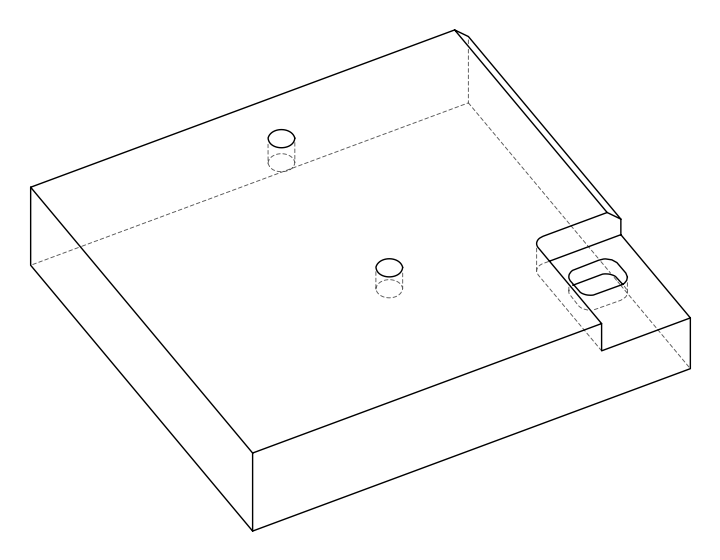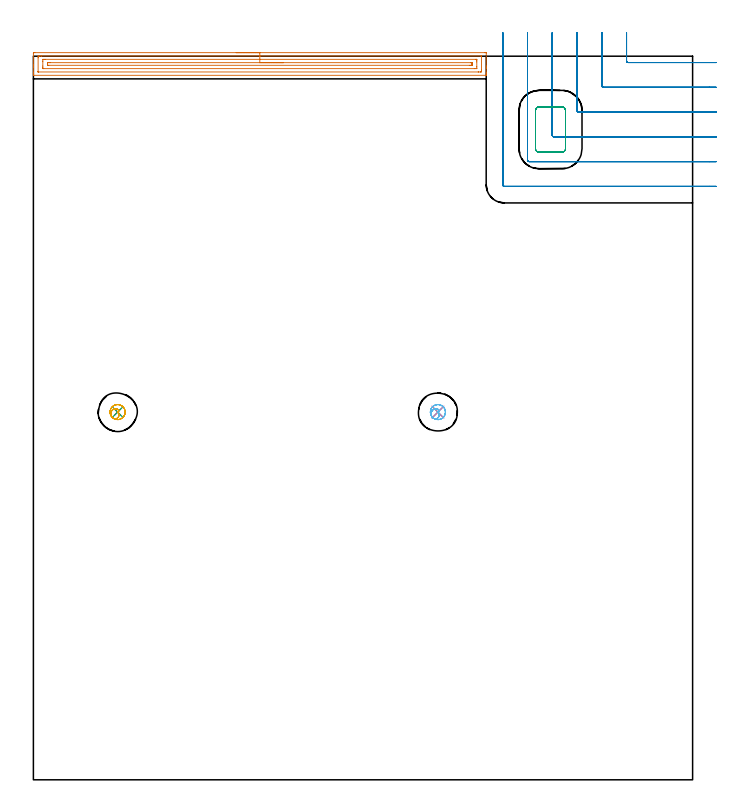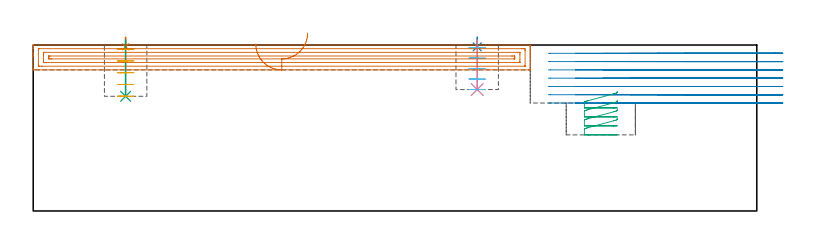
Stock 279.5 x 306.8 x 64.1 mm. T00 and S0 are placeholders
(PLAN: 9 operations, 4 tool changes, 18.5 min)
(1 SPOT_DRILL | STEP1POCKET | NXT0321_9005460120000 | 0.03 min | 4 mm3)
(2 SPOT_DRILL_1 | STEP1POCKET_1 | NXT0321_9005460120000 | 0.03 min | 3 mm3)
(3 DRILL_BLIND_HOLE_INTO_CENTER | STEP1POCKET | NXT0301_128 | 0.09 min | 2110 mm3)
(4 DRILL_BLIND_HOLE_INTO_CENTER_1 | STEP1POCKET_1 | NXT0301_128 | 0.08 min | 1817 mm3)
(5 MILL_ROUGH_BLIND_HOLE_CONTOUR | STEP1POCKET | NXT0201_013 | Spiral | 0.67 min | 2067 mm3)
(6 MILL_ROUGH_BLIND_HOLE_CONTOUR_1 | STEP1POCKET_1 | NXT0201_013 | Spiral | 0.67 min | 1810 mm3)
(7 AREA_MILL | FG_CHAMFER_SURFACE | UGT0205_001 | 6.34 min | 9110 mm3)
(8 MILL_CORNER_NOTCH_RECTANGULAR | CORNER_NOTCH_RECTANGULAR | UGT0201_132 | Follow Part, ap 3.5, ae 75% | 9.66 min | 121376 mm3)
(9 MILL_RECTANGULAR_POCKET | POCKET_RECTANGULAR_STRAIGHT | UGT0201_132 | Follow Part, ap 3.5, ae 75% | 0.91 min | 10144 mm3)
(TOOL NXT0321_9005460120000 | NC Spot Drill, 142deg, 12mm, Carbide, Uncoated | D12 PA142 FL30 Z2)
(TOOL NXT0301_128 | Carbide Drill 12mm [861.1-1200-036A1-GP GC34] | D12 PA150 FL37.4 Z2)
(TOOL NXT0201_013 | ENDMILL 10mm | D10 FL30 Z4)
(TOOL UGT0205_001 | Chamfer Mill 20 x 3 x 45 deg. | D20 FL50 Z2)
(TOOL UGT0201_132 | Carbide End Mill 14.0 | D14 FL30 Z4)
(OP 1 SPOT_DRILL)
G17 G21 G94 G90
T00 M6
G54
G17 G0 G90 X35.7 Y155.9 S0 M3
G43 Z74.1 H0
G94 G81 G98 Z63.394 F250. R67.1
G80
M5
M2
(OP 2 SPOT_DRILL_1)
G17 G21 G94 G90
T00 M6
G54
G17 G0 G90 X171.5 Y155.9 S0 M3
G43 Z74.1 H0
G94 G81 G98 Z63.394 F250. R67.1
G80
M5
M2
(OP 3 DRILL_BLIND_HOLE_INTO_CENTER)
G17 G21 G94 G90
T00 M6
G54
G17 G0 G90 X35.7 Y155.9 S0 M3
G43 Z74.1 H1
G94 G81 G98 Z44.3 F250. R66.1
G80
M5
M2
(OP 4 DRILL_BLIND_HOLE_INTO_CENTER_1)
G17 G21 G94 G90
T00 M6
G54
G17 G0 G90 X171.5 Y155.9 S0 M3
G43 Z74.1 H1
G94 G81 G98 Z46.9 F250. R66.1
G80
M5
M2
(OP 5 MILL_ROUGH_BLIND_HOLE_CONTOUR)
G17 G21 G94 G90
T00 M6
G54
G17 G0 G90 X35.7 Y155.9 S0 M3
G43 Z74.1 H0
Z62.54
G94 G3 X36.152 Y156.611 R0.499 F250.
X35.019 Y157.348 R1.283
X32.965 Y155.92 R2.125
X33.66 Y153.434 R2.263
X38.166 Y153.86 R3.2
X33.66 Y153.434 R-3.2
X35.913 Y153.647 R1.6
X35.7 Y155.9 R1.6
G0 Z57.98
G3 X36.152 Y156.611 R0.499
X35.019 Y157.348 R1.283
X32.965 Y155.92 R2.125
X33.66 Y153.434 R2.263
X38.166 Y153.86 R3.2
X33.66 Y153.434 R-3.2
X35.913 Y153.647 R1.6
X35.7 Y155.9 R1.6
G0 Z53.42
G3 X36.152 Y156.611 R0.499
X35.019 Y157.348 R1.283
X32.965 Y155.92 R2.125
X33.66 Y153.434 R2.263
X38.166 Y153.86 R3.2
X33.66 Y153.434 R-3.2
X35.913 Y153.647 R1.6
X35.7 Y155.9 R1.6
G0 Z48.86
G3 X36.152 Y156.611 R0.499
X35.019 Y157.348 R1.283
X32.965 Y155.92 R2.125
X33.66 Y153.434 R2.263
X38.166 Y153.86 R3.2
X33.66 Y153.434 R-3.2
X35.913 Y153.647 R1.6
X35.7 Y155.9 R1.6
G0 Z44.3
G3 X36.152 Y156.611 R0.499
X35.019 Y157.348 R1.283
X32.965 Y155.92 R2.125
X33.66 Y153.434 R2.263
X38.166 Y153.86 R3.2
X33.66 Y153.434 R-3.2
X35.913 Y153.647 R1.6
X35.7 Y155.9 R1.6
G0 Z74.1
M5
M2
(OP 6 MILL_ROUGH_BLIND_HOLE_CONTOUR_1)
G17 G21 G94 G90
T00 M6
G54
G17 G0 G90 X171.5 Y155.9 S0 M3
G43 Z74.1 H0
Z63.06
G94 G3 X171.952 Y156.611 R0.499 F250.
X170.819 Y157.348 R1.283
X168.765 Y155.92 R2.125
X169.46 Y153.434 R2.263
X173.966 Y153.86 R3.2
X169.46 Y153.434 R-3.2
X171.713 Y153.647 R1.6
X171.5 Y155.9 R1.6
G0 Z59.02
G3 X171.952 Y156.611 R0.499
X170.819 Y157.348 R1.283
X168.765 Y155.92 R2.125
X169.46 Y153.434 R2.263
X173.966 Y153.86 R3.2
X169.46 Y153.434 R-3.2
X171.713 Y153.647 R1.6
X171.5 Y155.9 R1.6
G0 Z54.98
G3 X171.952 Y156.611 R0.499
X170.819 Y157.348 R1.283
X168.765 Y155.92 R2.125
X169.46 Y153.434 R2.263
X173.966 Y153.86 R3.2
X169.46 Y153.434 R-3.2
X171.713 Y153.647 R1.6
X171.5 Y155.9 R1.6
G0 Z50.94
G3 X171.952 Y156.611 R0.499
X170.819 Y157.348 R1.283
X168.765 Y155.92 R2.125
X169.46 Y153.434 R2.263
X173.966 Y153.86 R3.2
X169.46 Y153.434 R-3.2
X171.713 Y153.647 R1.6
X171.5 Y155.9 R1.6
G0 Z46.9
G3 X171.952 Y156.611 R0.499
X170.819 Y157.348 R1.283
X168.765 Y155.92 R2.125
X169.46 Y153.434 R2.263
X173.966 Y153.86 R3.2
X169.46 Y153.434 R-3.2
X171.713 Y153.647 R1.6
X171.5 Y155.9 R1.6
G0 Z74.1
M5
M2
(OP 7 AREA_MILL)
G17 G21 G94 G90
T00 M6
G54
G17 G0 G90 X86. Y308.3 S1061 M3
G43 Z74.1 H0
Z64.5
G94 G1 X86.038 Z63.628 F250.
X86.152 Z62.764
X86.341 Z61.912
X86.603 Z61.08
X86.937 Z60.274
X87.34 Z59.5
X87.808 Z58.764
X88.34 Z58.072
X88.929 Z57.429
X89.572 Z56.84
X90.264 Z56.308
X91. Z55.84
X91.774 Z55.437
X92.58 Z55.103
X93.412 Z54.841
X94.264 Z54.652
X95.128 Z54.538
X96. Z54.5
X191.406
X191.888 Y308.295 Z54.503
X191.99 Y308.291 Z54.506
X192. Y308.185 Z54.612
Y302.622 Z60.173
Y302.035 Z60.762
Y301.743 Z61.054
Y299.987 Z62.808
Y299.402 Z63.397
Y298.971 Z63.828
X191.997 Y298.833 Z63.959
X191.99 Y298.702 Z64.089
X191.852 Y298.7 Z64.1
X0.148
X0.01 Y298.702 Z64.089
X0.003 Y298.833 Z63.959
X0. Y298.972 Z63.827
Y299.402 Z63.397
Y299.987 Z62.808
Y302.035 Z60.762
Y302.622 Z60.173
Y303.207 Z59.588
Y307.892 Z54.905
X0.003 Y308.188 Z54.609
X0.01 Y308.292 Z54.505
X0.116 Y308.299 Z54.499
X0.594 Y308.3 Z54.5
X96.
Y306.886 Z55.914
X189.753 Y306.885 Z55.915
X189.969 Y306.881 Z55.919
X189.988 Y306.879 Z55.921
X189.993 Y306.865 Z55.935
X189.998 Y306.838 Z55.962
X189.999 Y306.812 Z55.988
X190. Y306.642 Z56.158
X189.999 Y300.865 Z61.935
X189.998 Y300.495 Z62.305
X189.99 Y300.128 Z62.672
X189.623 Y300.118 Z62.682
X189.491 Y300.116 Z62.684
X188.731 Y300.114 Z62.686
X188.601
X2.247 Y300.115 Z62.685
X2.031 Y300.119 Z62.681
X2.012 Y300.121 Z62.679
X2.007 Y300.135 Z62.665
X2.002 Y300.162 Z62.638
X2.001 Y300.188 Z62.612
X2. Y300.358 Z62.442
X2.001 Y306.135 Z56.665
X2.002 Y306.505 Z56.295
X2.01 Y306.872 Z55.928
X2.377 Y306.882 Z55.918
X2.508 Y306.884 Z55.916
X3.269 Y306.886 Z55.914
X3.399
X96.
Y305.472 Z57.328
X187.622 Y305.471 Z57.329
X187.839 Y305.47 Z57.33
X187.912 Y305.468 Z57.332
X187.967 Y305.465 Z57.335
X187.99 Y305.456 Z57.344
X187.993 Y305.415 Z57.385
X187.997 Y305.257 Z57.543
X188. Y305.099 Z57.701
Y304.378 Z58.422
Y302.463 Z60.337
X187.998 Y301.743 Z61.057
X187.996 Y301.589 Z61.211
X187.99 Y301.539 Z61.261
X187.947 Y301.535 Z61.265
X187.839 Y301.533 Z61.267
X187.165 Y301.529 Z61.271
X186.948
X4.378
X4.161 Y301.53 Z61.27
X4.088 Y301.532 Z61.268
X4.033 Y301.535 Z61.265
X4.01 Y301.544 Z61.256
X4.007 Y301.585 Z61.215
X4.003 Y301.743 Z61.057
X4. Y301.901 Z60.899
Y302.622 Z60.178
Y304.537 Z58.263
X4.002 Y305.257 Z57.543
X4.004 Y305.411 Z57.389
X4.009 Y305.461 Z57.339
X4.053 Y305.465 Z57.335
X4.161 Y305.467 Z57.333
X4.835 Y305.471 Z57.329
X5.052
X96. Y305.472 Z57.328
Y304.057 Z58.743
X185.491
X185.881 Y304.053 Z58.747
X185.964 Y304.05 Z58.75
X185.99 Y304.045 Z58.755
X185.994 Y304.005 Z58.795
X185.997 Y303.915 Z58.885
X186. Y303.555 Z59.245
Y303.5 Z59.3
X185.994 Y303.089 Z59.712
X185.99 Y302.986 Z59.814
X185.979 Y302.949 Z59.851
X185.918 Y302.947 Z59.853
X185.729 Y302.944 Z59.856
X185.164 Y302.943 Z59.857
X184.838
X6.509
X6.119 Y302.947 Z59.853
X6.036 Y302.95 Z59.85
X6.01 Y302.955 Z59.845
X6.006 Y302.995 Z59.805
X6.003 Y303.085 Z59.715
X6. Y303.445 Z59.355
Y303.5 Z59.3
X6.006 Y303.911 Z58.889
X6.01 Y304.014 Z58.787
X6.021 Y304.051 Z58.749
X6.082 Y304.053 Z58.747
X6.271 Y304.056 Z58.744
X6.836 Y304.057 Z58.743
X7.161
X96.
X96.872 Z58.781
X97.736 Z58.895
X98.588 Z59.083
X99.42 Z59.346
X100.226 Z59.68
X101. Z60.082
X101.736 Z60.551
X102.428 Z61.082
X103.071 Z61.672
X103.66 Z62.315
X104.192 Z63.007
X104.66 Z63.743
X105.063 Z64.516
X105.397 Z65.322
X105.659 Z66.154
X105.848 Z67.006
X105.962 Z67.871
X106. Z68.743
G0 Z74.1
M5
M2
(OP 8 MILL_CORNER_NOTCH_RECTANGULAR)
G17 G21 G94 G90
T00 M6
G54
G17 G0 G90 X251.498 Y316.8 S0 M3
G43 Z74.1 H0
Z60.9
G94 G1 X251.5 Y313.8 F250.
Y313.759 F500.
Y304.795
G3 X252.195 Y304.1 R0.7
G1 X286.5
X289.5 F250.
G0 Z74.1
X240.997 Y316.8
Z60.9
G1 X241. Y313.8
Y313.759 F500.
Y294.296
G3 X241.696 Y293.6 R0.7
G1 X286.5
X289.5 F250.
G0 Z74.1
X230.496 Y316.8
Z60.9
G1 X230.5 Y313.8
Y313.759 F500.
Y283.796
G3 X231.196 Y283.1 R0.7
G1 X286.5
X289.5 F250.
G0 Z74.1
X219.994 Y316.8
Z60.9
G1 X220. Y313.8
Y313.759 F500.
Y273.296
G3 X220.696 Y272.6 R0.7
G1 X286.5
X289.5 F250.
G0 Z74.1
X209.488 Y316.8
Z60.9
G1 X209.5 Y313.8
Y313.759 F500.
Y262.796
G3 X210.196 Y262.1 R0.7
G1 X286.5
X289.5 F250.
G0 Z74.1
X199. Y316.759
Z60.9
G1 Y313.759
Y252.297 F500.
G3 X199.697 Y251.6 R0.7
G1 X286.5
X289.5 F250.
G0 Z74.1
X251.5 Y316.8
Z57.7
G1 Y313.8
Y304.795 F500.
G3 X252.195 Y304.1 R0.7
G1 X286.5
X289.5 F250.
G0 Z74.1
X241. Y316.8
Z57.7
G1 Y313.8
Y294.296 F500.
G3 X241.696 Y293.6 R0.7
G1 X286.5
X289.5 F250.
G0 Z74.1
X230.5 Y316.8
Z57.7
G1 Y313.8
Y283.796 F500.
G3 X231.196 Y283.1 R0.7
G1 X286.5
X289.5 F250.
G0 Z74.1
X220. Y316.8
Z57.7
G1 Y313.8
Y273.296 F500.
G3 X220.696 Y272.6 R0.7
G1 X286.5
X289.5 F250.
G0 Z74.1
X209.5 Y316.8
Z57.7
G1 Y313.8
Y262.796 F500.
G3 X210.196 Y262.1 R0.7
G1 X286.5
X289.5 F250.
G0 Z74.1
X199. Y316.8
Z57.7
G1 Y313.8
Y252.297 F500.
G3 X199.697 Y251.6 R0.7
G1 X286.5
X289.5 F250.
G0 Z74.1
X251.5 Y316.8
Z54.5
G1 Y313.8
Y304.795 F500.
G3 X252.195 Y304.1 R0.7
G1 X286.5
X289.5 F250.
G0 Z74.1
X241. Y316.8
Z54.5
G1 Y313.8
Y294.296 F500.
G3 X241.696 Y293.6 R0.7
G1 X286.5
X289.5 F250.
G0 Z74.1
X230.5 Y316.8
Z54.5
G1 Y313.8
Y283.796 F500.
G3 X231.196 Y283.1 R0.7
G1 X286.5
X289.5 F250.
G0 Z74.1
X220. Y316.8
Z54.5
G1 Y313.8
Y273.296 F500.
G3 X220.696 Y272.6 R0.7
G1 X286.5
X289.5 F250.
G0 Z74.1
X209.5 Y316.8
Z54.5
G1 Y313.8
Y262.796 F500.
G3 X210.196 Y262.1 R0.7
G1 X286.5
X289.5 F250.
G0 Z74.1
X199. Y316.8
Z54.5
G1 Y313.8
Y252.297 F500.
G3 X199.697 Y251.6 R0.7
G1 X286.5
X289.5 F250.
G0 Z74.1
X251.5 Y316.8
Z51.3
G1 Y313.8
Y304.795 F500.
G3 X252.195 Y304.1 R0.7
G1 X286.5
X289.5 F250.
G0 Z74.1
X241. Y316.8
Z51.3
G1 Y313.8
Y294.296 F500.
G3 X241.696 Y293.6 R0.7
G1 X286.5
X289.5 F250.
G0 Z74.1
X230.5 Y316.8
Z51.3
G1 Y313.8
Y283.796 F500.
G3 X231.196 Y283.1 R0.7
G1 X286.5
X289.5 F250.
G0 Z74.1
X220. Y316.8
Z51.3
G1 Y313.8
Y273.296 F500.
G3 X220.696 Y272.6 R0.7
G1 X286.5
X289.5 F250.
G0 Z74.1
X209.5 Y316.8
Z51.3
G1 Y313.8
Y262.796 F500.
G3 X210.196 Y262.1 R0.7
G1 X286.5
X289.5 F250.
G0 Z74.1
X199. Y316.8
Z51.3
G1 Y313.8
Y252.297 F500.
G3 X199.697 Y251.6 R0.7
G1 X286.5
X289.5 F250.
G0 Z74.1
X251.5 Y316.8
Z48.1
G1 Y313.8
Y304.795 F500.
G3 X252.195 Y304.1 R0.7
G1 X286.5
X289.5 F250.
G0 Z74.1
X241. Y316.8
Z48.1
G1 Y313.8
Y294.296 F500.
G3 X241.696 Y293.6 R0.7
G1 X286.5
X289.5 F250.
G0 Z74.1
X230.5 Y316.8
Z48.1
G1 Y313.8
Y283.796 F500.
G3 X231.196 Y283.1 R0.7
G1 X286.5
X289.5 F250.
G0 Z74.1
X220. Y316.8
Z48.1
G1 Y313.8
Y273.296 F500.
G3 X220.696 Y272.6 R0.7
G1 X286.5
X289.5 F250.
G0 Z74.1
X209.5 Y316.8
Z48.1
G1 Y313.8
Y262.796 F500.
G3 X210.196 Y262.1 R0.7
G1 X286.5
X289.5 F250.
G0 Z74.1
X199. Y316.8
Z48.1
G1 Y313.8
Y252.297 F500.
G3 X199.697 Y251.6 R0.7
G1 X286.5
X289.5 F250.
G0 Z74.1
X251.5 Y316.8
Z44.9
G1 Y313.8
Y304.795 F500.
G3 X252.195 Y304.1 R0.7
G1 X286.5
X289.5 F250.
G0 Z74.1
X241. Y316.8
Z44.9
G1 Y313.8
Y294.296 F500.
G3 X241.696 Y293.6 R0.7
G1 X286.5
X289.5 F250.
G0 Z74.1
X230.5 Y316.8
Z44.9
G1 Y313.8
Y283.796 F500.
G3 X231.196 Y283.1 R0.7
G1 X286.5
X289.5 F250.
G0 Z74.1
X220. Y316.8
Z44.9
G1 Y313.8
Y273.296 F500.
G3 X220.696 Y272.6 R0.7
G1 X286.5
X289.5 F250.
G0 Z74.1
X209.5 Y316.8
Z44.9
G1 Y313.8
Y262.796 F500.
G3 X210.196 Y262.1 R0.7
G1 X286.5
X289.5 F250.
G0 Z74.1
X199. Y316.8
Z44.9
G1 Y313.8
Y252.297 F500.
G3 X199.697 Y251.6 R0.7
G1 X286.5
X289.5 F250.
G0 Z74.1
X251.5 Y316.8
Z41.7
G1 Y313.8
Y304.795 F500.
G3 X252.195 Y304.1 R0.7
G1 X286.5
X289.5 F250.
G0 Z74.1
X241. Y316.8
Z41.7
G1 Y313.8
Y294.296 F500.
G3 X241.696 Y293.6 R0.7
G1 X286.5
X289.5 F250.
G0 Z74.1
X230.5 Y316.8
Z41.7
G1 Y313.8
Y283.796 F500.
G3 X231.196 Y283.1 R0.7
G1 X286.5
X289.5 F250.
G0 Z74.1
X220. Y316.8
Z41.7
G1 Y313.8
Y273.296 F500.
G3 X220.696 Y272.6 R0.7
G1 X286.5
X289.5 F250.
G0 Z74.1
X209.5 Y316.8
Z41.7
G1 Y313.8
Y262.796 F500.
G3 X210.196 Y262.1 R0.7
G1 X286.5
X289.5 F250.
G0 Z74.1
X199. Y316.8
Z41.7
G1 Y313.8
Y252.297 F500.
G3 X199.697 Y251.6 R0.7
G1 X286.5
X289.5 F250.
G0 Z74.1
M5
M2
(OP 9 MILL_RECTANGULAR_POCKET)
G17 G21 G94 G90
T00 M6
G54
G17 G0 G90 X225.6 Y282.175 S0 M3
G43 Z74.1 H0
Z46.28
G94 G1 Y283.8 Z45.845 F250.
Y283.923 Z45.812
X225.549 Y284.205 Z45.735
X225.446 Y284.473 Z45.658
X225.294 Y284.716 Z45.581
X225.098 Y284.926 Z45.504
X224.902 Y285.074 Z45.438
X224.689 Y285.185 Z45.374
X224.46 Y285.261 Z45.309
X224.223 Y285.3 Z45.245
X214.277 Z42.58
X213.98 Y285.245 Z42.499
X213.7 Y285.132 Z42.418
X213.448 Y284.966 Z42.337
X213.234 Y284.752 Z42.256
X213.068 Y284.5 Z42.175
X212.955 Y284.22 Z42.094
X212.9 Y283.923 Z42.013
Y283.8 Z41.98
Y275.7 Z39.81
Y267.6 F500.
G3 X214.4 Y266.1 R1.5
G1 X224.1
G3 X225.6 Y267.6 R1.5
G1 Y283.8
G3 X224.1 Y285.3 R1.5
G1 X214.4
G3 X212.9 Y283.8 R1.5
G1 Y275.7
Y274.7
G0 X225.6 Y282.175 Z42.81
G1 Y283.8 Z42.375 F250.
Y283.923 Z42.342
X225.549 Y284.205 Z42.265
X225.446 Y284.473 Z42.188
X225.294 Y284.716 Z42.111
X225.098 Y284.926 Z42.034
X224.902 Y285.074 Z41.968
X224.689 Y285.185 Z41.904
X224.46 Y285.261 Z41.839
X224.223 Y285.3 Z41.775
X214.277 Z39.11
X213.98 Y285.245 Z39.029
X213.7 Y285.132 Z38.948
X213.448 Y284.966 Z38.867
X213.234 Y284.752 Z38.786
X213.068 Y284.5 Z38.705
X212.955 Y284.22 Z38.624
X212.9 Y283.923 Z38.543
Y283.8 Z38.51
Y275.7 Z36.34
Y267.6 F500.
G3 X214.4 Y266.1 R1.5
G1 X224.1
G3 X225.6 Y267.6 R1.5
G1 Y283.8
G3 X224.1 Y285.3 R1.5
G1 X214.4
G3 X212.9 Y283.8 R1.5
G1 Y275.7
Y274.7
G0 X225.6 Y282.175 Z39.34
G1 Y283.8 Z38.905 F250.
Y283.923 Z38.872
X225.549 Y284.205 Z38.795
X225.446 Y284.473 Z38.718
X225.294 Y284.716 Z38.641
X225.098 Y284.926 Z38.564
X224.902 Y285.074 Z38.498
X224.689 Y285.185 Z38.434
X224.46 Y285.261 Z38.369
X224.223 Y285.3 Z38.305
X214.277 Z35.64
X213.98 Y285.245 Z35.559
X213.7 Y285.132 Z35.478
X213.448 Y284.966 Z35.397
X213.234 Y284.752 Z35.316
X213.068 Y284.5 Z35.235
X212.955 Y284.22 Z35.154
X212.9 Y283.923 Z35.073
Y283.8 Z35.04
Y275.7 Z32.87
Y267.6 F500.
G3 X214.4 Y266.1 R1.5
G1 X224.1
G3 X225.6 Y267.6 R1.5
G1 Y283.8
G3 X224.1 Y285.3 R1.5
G1 X214.4
G3 X212.9 Y283.8 R1.5
G1 Y275.7
Y274.7
G0 X225.6 Y282.175 Z35.87
G1 Y283.8 Z35.435 F250.
Y283.923 Z35.402
X225.549 Y284.205 Z35.325
X225.446 Y284.473 Z35.248
X225.294 Y284.716 Z35.171
X225.098 Y284.926 Z35.094
X224.902 Y285.074 Z35.028
X224.689 Y285.185 Z34.964
X224.46 Y285.261 Z34.899
X224.223 Y285.3 Z34.835
X214.277 Z32.17
X213.98 Y285.245 Z32.089
X213.7 Y285.132 Z32.008
X213.448 Y284.966 Z31.927
X213.234 Y284.752 Z31.846
X213.068 Y284.5 Z31.765
X212.955 Y284.22 Z31.684
X212.9 Y283.923 Z31.603
Y283.8 Z31.57
Y275.7 Z29.4
Y267.6 F500.
G3 X214.4 Y266.1 R1.5
G1 X224.1
G3 X225.6 Y267.6 R1.5
G1 Y283.8
G3 X224.1 Y285.3 R1.5
G1 X214.4
G3 X212.9 Y283.8 R1.5
G1 Y275.7
Y274.7
G0 Z74.1
M5
M2
